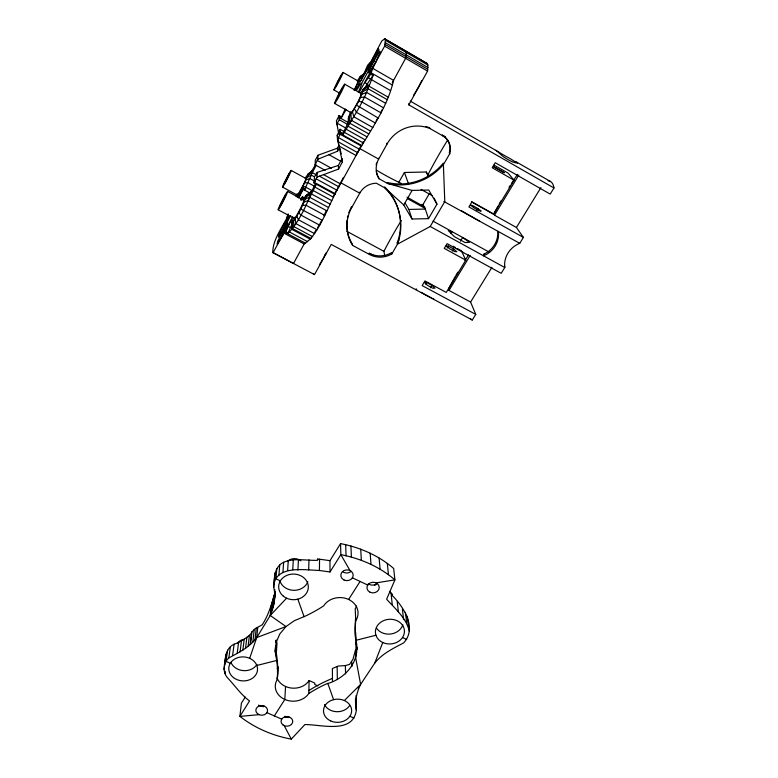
<?xml version="1.0" encoding="UTF-8"?>
<svg xmlns="http://www.w3.org/2000/svg" width="778" height="778" viewBox="0 0 778 778"><rect width="100%" height="100%" fill="white"/><g stroke="black" fill="none" stroke-linecap="round" stroke-linejoin="round"><path stroke-width="1.17" d="M293.744 217.655L292.139 221.613L291.818 229.316L310.228 239.157C323.648 222.975 329.755 201.93 340.472 183.919L356.042 155.493C369.735 131.064 387.211 108.2 393.571 80.377L372.691 68.347L380.384 52.165L379.79 51.124L373.936 60.985L368.636 71.907L369.103 73.171L374.996 63.29M245.196 697.088L241.404 703.195L239.887 716.402C254.853 728.023 272.679 735.774 291.322 739.1L304.908 724.551C320.799 724.396 353.008 734.325 356.334 710.314C354.398 701.542 356.781 692.323 360.622 684.387L374.724 663.148C382.163 653.588 393.279 648.395 403.617 642.92C417.368 628.245 403.772 607.064 392.336 595.598L392.209 594.314L389.477 591.416M409.286 631.182C406.515 618.345 395.234 608.736 386.627 599.255L394.913 579.863L393.668 568.475C378.653 555.502 359.951 547.381 340.57 543.608L340.832 554.646L330.028 571.966L319.418 570.488L319.554 559.207L317.541 559.1L317.521 560.335C306.279 560.695 294.269 557.719 283.639 562.251C274.021 566.861 274.167 578.365 273.739 587.458C276.044 596.814 274.031 606.791 270.238 615.486L256.73 637.571C249.748 647.218 238.875 652.47 228.82 657.935C223.305 662.827 222.508 671.638 227.147 677.385C234.645 685.194 240.665 694.443 249.544 700.929L239.887 716.402L259.006 714.661M281.957 236.327L287.257 225.445L287.666 222.654L277.678 241.248L277.163 244.224L284.028 233.215L285.691 232.155L287.967 233.361L291.818 229.316L292.139 221.613M291.643 228.703L291.769 222.965M350.46 112.071L348.398 117.809L348.602 124.081L348.739 117.877L358.716 101.325L364.182 88.507L369.21 84.928C363.627 103.027 352.016 118.538 342.923 135.012L339.976 133.456L340.054 129.284L344.071 131.531M274.333 715.916L284.816 699.471A17.816 14.801 0.9 0 0 308.798 693.461L309.109 680.555L314.789 683.084L314.769 684.504L317.832 685.875M273.739 587.458C273.817 568.747 295.329 569.01 308.681 569.895L308.973 559.859M348.583 116.758L348.155 123.965M334.987 194.412L314.02 182.947L317.035 177.112L317.239 172.366L338.381 165.432L342.155 158.479M325.175 170.343L315.158 164.829L317.823 159.257L318.007 155.25L337.409 148.17L339.14 144.961M297.925 570.206L298.402 560.17M317.239 172.366L314.487 176.82L314.02 182.947M315.158 164.829L315.314 160.073L318.007 155.25M292.752 569.749L293.316 559.713M285.555 686.478L284.816 699.471A17.816 14.801 0.9 0 1 277.299 679.476A144.786 119.491 9 0 0 276.919 661.874L275.159 651.507L275.577 645.876M287.636 570.469L288.278 560.423M277.299 679.476L278.174 666.736A17.495 14.617 1 0 0 277.25 668.487M282.92 572.316L283.639 562.251M276.093 655.971L276.997 643.532L276.316 640.226L275.159 651.507M344.362 700.54L360.622 684.387L355.77 658.314L356.042 641.743M275.83 642.502L275.995 640.245M278.942 575.166L279.72 565.061M298.81 197.943A18.925 1.391 -62.5 0 1 303.187 189.385L303.323 188.072L305.482 189.249L305.676 187.138L311.356 175.138L312.435 170.829L308.146 173.961L305.171 178.22M274.333 601.131L274.994 593.021M274.624 598.049L275.004 593.429M273.175 607.19L274.264 594.859C271.357 605.226 268.157 615.738 262.215 624.812L255.242 628.566L251.508 632.281L250.127 644.583M273.846 604.175L275.023 591.698M274.634 591.854L274.829 589.559M274.731 594.956L275.013 591.504M276.793 568.66L275.957 578.813L280.352 580.855M251.352 633.632C246.276 638.086 240.597 642.074 234.12 644.184C224.317 648.755 225.62 660.619 224.015 669.469M271.269 613.074L272.203 602.016M274.187 583.004L275.052 572.803M272.31 610.156L273.302 598.321M308.798 693.461A136.335 108.91 -3.7 0 1 326.283 683.969C346.103 678.747 361.712 659.822 355.565 638.923A145.554 122.661 -10.7 0 1 355.74 620.756A18.312 15.686 -1.5 0 0 348.544 599.439A18.312 15.686 -1.5 0 0 323.638 605.897A153.645 136.733 7.6 0 1 305.608 615.981L294.308 620.718L285.993 626.543L270.238 615.486L271.065 605.809M249.689 658.324L256.73 637.571L257.751 627.651M301.31 199.965L302.438 196.766L304.519 197.894M255.028 639.642L256.225 628.254M252.869 641.976L254.192 629.713M250.565 644.194L251.936 631.911M288.366 214.884C282.813 227.059 272.961 238.622 272.728 252.48L314.487 274.595L331.243 244.428L472.275 320.011L475.757 314.39L422.153 285.584L424.924 280.936L446.271 292.431L465.759 260.173L444.257 248.406L447.097 243.64L501.178 273.321L504.766 267.515A22.737 21.191 -34.7 0 1 519.743 243.32L523.4 237.407L468.91 206.948L471.818 202.047L493.534 214.213L514.083 180.195L492.221 167.737L495.216 162.709L550.202 194.101L553.985 187.984L408.81 104.845L408.975 103.377M359.193 92.388L384.643 46.126L385.421 39.172L384.595 38.9L381.794 41.001L355.74 90.345M248.133 646.314L249.388 635.344M408.81 104.845L427.569 71.099L427.881 65.041L427.2 63.533L385.421 39.172M245.566 648.307L246.859 637.308M242.872 650.175L244.214 639.156M240.071 651.915L241.452 640.878M237.164 653.52L238.583 642.463M232.622 655.261L234.12 644.184M355.604 700.628L355.877 698.644L356.334 710.314M228.82 657.935L230.376 646.829M224.968 673.592L225.289 671.336M227.594 650.214L225.999 661.358L230.298 663.264M224.365 665.297L225.99 654.104M283.075 229.384L278.388 237.134L278.884 234.314L288.628 216.128L288.239 218.783L283.075 229.384L282.881 230.56L284.758 231.562M354.321 90.53L360.7 76.361L364.347 73.754M342.32 134.769L349.03 120.794M346.054 109.708L340.89 118.538L345.208 108.939M340.89 118.538L338.761 117.342L339.14 115.562L341.26 116.758M274.157 596.152L274.702 593.711M291.818 229.316C300.318 218.365 306.62 205.343 311.288 192.283L315.489 183.559M291.896 223.403C298.227 215.146 302.943 205.411 306.493 195.628L311.288 192.283M297.04 196.931L304.713 182.84L308.321 174.204L312.688 171.141M355.429 650.175L353.017 659.16L349.575 664.431L345.364 665.589L338.138 666.056L332.381 668.526L332.478 681.275M370.688 74.075L373.041 75.427L367.187 84.043L364.863 82.711L370.843 73.92L372.691 68.347M287.967 233.361L292.372 223.228M285.691 232.155L292.684 216.692M364.036 89.48L369.044 86.212L373.197 75.281L370.843 73.92M286.605 218.005L288.152 213.901M374.724 663.148L382.747 642.521M364.853 88.75L367.187 84.043M276.102 642.502L279.788 633.982L285.993 626.543L256.73 637.571M295.98 196.182L297.031 193.79M333.266 196.455L343.468 177.423M340.054 129.284L337.224 135.226L337.458 139.194L342.427 161.96L338.576 169.03L317.035 177.112M367.547 68.96L378.419 48.703L378.974 49.685L373.722 60.509L367.994 70.156L367.547 68.96L361.507 79.23L367.586 65.342L369.783 62.814M304.11 201.94L308.146 200.695L316.354 184.23M326.079 252.86L324.844 255.349A14.947 1.712 -62.5 0 1 323.454 257.965M339.14 115.562L336.378 120.921L338.829 134.341M523.4 237.407L516.417 227.487L494.516 215.214L494.069 213.542A90.423 21.794 -59.9 0 1 498.017 206.141M384.76 255.699L383.904 251.333L385.217 248.824A87.875 15.122 -61.7 0 1 401.322 220.485M298.178 197.661L303.323 188.072M304.256 189.851L305.676 187.138L312.075 190.62M361.099 145.826L356.042 155.493L338.945 145.982M362.227 143.677L363.345 141.528M317.823 159.257L337.584 151.185L339.334 147.859M273.078 252.704L291.118 219.853L292.616 220.66M300.93 192.633L303.313 188.208M308.03 175.303L312.318 172.609L316.306 165.169M282.978 229.977L290.739 215.516M361.624 83.479L373.829 60.742M301.319 199.888L302.311 198.04M304.558 243.251L293.491 263.509L292.586 263.013M392.336 82.633L405.62 58.331L406.311 52.466L405.834 51.076L404.823 50.696M436.944 204.215L428.766 190.036L412.097 190.416L387.463 183.413L387.201 182.451A56.911 55.238 -67.9 0 0 443.324 163.079L444.792 201.56L430.205 226.476L397.48 244.166L391.869 253.881A22.436 21.959 -22.9 0 1 369.482 254.494L352.56 245.391A37.908 37.15 -27.6 0 1 351.656 207.707L359.728 193.177A19.129 18.857 -37.1 0 1 376.406 183.229L384.916 187.936L403.753 204.974L412.009 219.017L428.522 218.647L436.944 204.215L434.231 198.166M442.925 135.917L429.991 128.545A34.543 33.571 -55.9 0 0 386.997 144.115L378.662 159.111A19.518 19.11 -55.9 0 0 378.944 178.697L387.463 183.413A57.154 55.471 -67.6 0 0 443.83 163.964L449.791 153.645A15.793 15.239 -56.8 0 0 442.925 135.917L442.419 135.148L445.376 136.831M337.458 139.194L340.56 133.69L339.976 133.456M398.676 182.587L404.395 172.492L426.256 171.996L428.046 175.108M315.615 164.411L311.638 171.267M364.435 88.731L365.952 86.125M403.753 204.974L412.097 190.416M336.573 124.266L339.315 119.763L338.761 117.342M393.921 199.08A53.77 53.099 -9 0 0 384.663 186.953L384.916 187.936A54.003 53.303 -8.8 0 1 397.48 244.166L397.188 242.96L398.968 239.867M407.02 197.194L424.564 206.909L424.195 207.541L423.008 204.526L429.242 193.751M428.522 218.647L424.564 206.909M451.026 233.488L452.106 231.669L448.284 230.58L454.381 236.658L465.098 242.561L469.513 242.289L462.628 237.484L460.459 241.102M425.663 284.145L426.655 282.502L431.878 285.312L434.97 288.181L432.821 288.23L427.54 285.39L424.467 282.521L426.655 282.502M447.107 248.133L448.332 246.081L453.603 248.97L456.822 251.722L454.751 251.595L449.431 248.678L446.232 245.916L448.332 246.081M430.399 287.792L431.878 285.312M452.378 251.022L453.603 248.97M476.778 210.206L477.818 208.475L472.499 205.499L470.486 205.129L473.831 207.755L479.199 210.76L481.174 211.101L477.818 208.475M475.757 314.39L470.593 302.049L449.032 290.427L470.194 255.427M494.516 215.214L518.819 175.031M357.287 80.912L360.34 76.438L364.765 73.229L362.567 76.166M470.593 302.049L491.92 267.35M516.417 227.487L540.905 187.644M360.379 93.37L363.773 88.556L369.21 84.928M413.653 95.12L415.413 92.29M330.028 571.966L329.969 560.666L340.57 543.608M303.06 199.752L305.637 195.9L311.025 191.845L305.637 195.9M360.088 581.448L348.593 599.459M348.602 124.081L351.52 120.386L350.927 115.066M270.238 615.486L286.596 598.185M284.028 233.215L304.179 243.952L310.228 239.157M312.435 170.829L307.534 174.593M325.087 254.873L325.768 254.289M362.859 89.587L367.411 86.407M359.524 77.43L363.657 74.552M360.554 77.207L363.277 75.408M306.172 196.912L310.879 193.994M359.932 78.918L362.538 77.46M363.365 91.405L368.159 88.77L387.23 99.662M374.471 585.445L376.552 584.346M307.3 177.209L311.356 175.138L314.536 176.878M305.355 199.071L309.809 196.853M358.872 81.389L361.858 80.192M362.188 94.148L366.603 92.436L385.732 103.348M306.162 179.776L309.848 178.57L315.168 181.478M256.837 665.491L276.744 660.434M355.692 640.382L375.93 635.237M357.433 84.442L359.767 84.063M376.144 582.878L394.913 579.863C379.606 566.695 360.564 558.478 340.832 554.646L349.993 570.527M360.603 97.532L364.493 96.968L383.661 107.879M304.713 182.84L307.913 182.674L314.302 186.156M302.506 205.334L306.017 205.236L324.737 215.37M419.41 204.604L423.008 204.526M405.212 203.175L408.888 209.447L424.788 209.078M308.681 569.895L319.418 570.488M443.849 201.453L519.743 243.32M319.554 559.207L329.969 560.666M391.431 594.188L392.209 594.314M391.567 595.471L392.336 595.598M355.711 87.865L357.666 88.264M358.716 101.325L361.964 102.035L381.142 112.936M495.956 150.242L502.442 155.97A12.633 2.674 32.6 0 0 513.334 162.213L517.487 163.195L509.911 158.479A12.633 1.002 28.8 0 1 499.213 152.332L410.269 101.091M303.05 186.185L305.676 187.138M432.889 298.509L433.696 298.82M300.668 209.01L322.296 220.271M480.114 221.506L461.218 210.566M427.2 63.533L384.595 38.9M266.922 712.677L281.714 719.135M260.299 705.452L263.382 706.794M285.001 716.256L288.045 717.588M349.886 716.275L353.98 718.084M402.498 637.522L406.68 639.458M352.415 577.83L367.741 585.046M272.728 252.48L293.043 263.246M289.465 231.99L307.709 241.725M285.837 231.747L288.113 232.962M285.351 232.476L305.686 243.32M314.691 233.701L296.048 223.704L295.066 219.143M312.659 236.687L294.084 226.738L293.598 221.438M283.96 223.899L286.09 225.037M311.142 238.545L292.645 228.654L292.528 222.887M288.123 226.349L290.389 227.555M369.482 254.494L369.297 253.249L373.489 255.505M317.084 229.782L298.392 219.736L296.817 216.167M278.184 209.778L294.415 218.492M346.988 231.387L383.904 251.333M308.146 200.695L326.838 210.828M282.56 187.109L297.322 195.113M302.292 198.186L303.799 198.993M287.559 191.427L303.78 200.218M313.388 274.002L314.487 274.595M313.164 190.532L331.807 200.685M303.187 189.385L310.257 193.236M311.453 193.955L330.105 204.099M309.78 197.349L328.452 207.483M314.176 182.276L335.308 193.79M291.098 170.392L305.851 178.454M314.905 187.08L333.538 197.242M323.483 174.593L340.472 183.919M453.117 246.247L455.198 247.394M457.289 248.542L461.461 250.827L465.759 260.173M319.427 176.159L338.916 186.846M312.318 172.609L316.549 174.924M316.131 178.843L337.098 190.318M317.239 160.424L331.438 168.252M430.205 226.476L504.766 267.515L504.582 265.551M340.375 182.558L359.728 193.177L359.582 192.176M328.773 154.608L341.26 161.523M407.516 198.672L425.167 208.436M433.064 221.156L488.817 251.916M338.012 141.703L357.647 152.653M421.054 189.414L432.5 195.793M344.43 132.377L363.287 142.938M340.258 131.988L342.602 133.301M340.385 133.621L361.76 145.535M340.229 134.263L361.42 146.108M359.164 148.228L378.662 159.111L378.439 158.235M338.381 137.541L359.543 149.347M349.789 123.245L368.762 133.904M339.13 117.42L349.166 123.05M339.315 119.763L348.418 124.879M348.038 126.201L366.963 136.821M337.175 123.235L345.354 127.816M346.249 129.245L365.135 139.836M471.643 201.697L493.787 214.096M334.559 103.367L351.141 112.722M372.876 127.553L353.786 116.788L352.619 112.353M351.52 120.386L370.532 131.083M339.033 116.078L341.153 117.264M378.38 118.139L356.655 105.234M375.55 123.128L356.412 112.314L354.574 108.998M333.84 89.888L339.86 93.302M494.011 165.082L508.131 173.134L514.083 180.195M344.751 84.199A10.902 0.661 -62.3 0 1 337.253 99.565A10.902 0.661 -62.3 0 1 336.971 97.62A10.902 0.661 -62.3 0 1 344.751 84.199L361.498 93.71M369.044 86.212L388.037 97.075M343.079 72.442A9.91 0.545 -62.4 0 1 336.261 86.339A9.91 0.545 -62.4 0 1 336.038 84.744A9.91 0.545 -62.4 0 1 343.079 72.442L358.172 81.068M371.223 72.879L392.287 84.977M515.59 161.503L550.542 181.546M368.159 77.557L370.493 78.899M371.583 79.745L390.439 90.559M472.275 320.011L471.264 319.427A84.598 21.395 -60.2 0 1 470.35 318.581M375.881 62.104L373.722 60.509M372.72 58.321L374.617 59.42M385.052 44.434L427.793 69.32M384.643 46.126L427.569 71.099M385.703 40.456L427.881 65.041M385.45 42.761L427.997 67.54M416.104 288.852L416.765 289.397M317.541 559.1L318.105 559.596M298.733 212.705L300.95 215.107L319.68 225.192L319.709 224.015A15.764 1.546 -62.4 0 1 317.774 227.439M449.791 153.645L449.266 152.799A15.725 15.181 -57.1 0 0 442.419 135.148M429.991 128.545L429.544 127.796A34.397 33.435 -56.2 0 0 425.673 126.474M284.184 725.621L291.322 739.1M426.256 171.996L427.735 175.157L429.475 171.802A91.775 15.735 -60.9 0 1 447.661 139.991M299.53 192.74L300.493 194.85M449.032 290.427L448.789 288.482A86.611 20.957 -61.1 0 1 455.441 276.239M404.395 172.492L408.547 183.939M297.848 599.167L304.081 616.691M327.771 683.288L333.597 699.655M408.888 209.447L412.009 219.017M386.734 143.298L386.997 144.115M378.944 178.697L378.721 177.754A19.431 19.032 -56.3 0 1 376.299 171.481M391.869 253.881L391.597 252.636A22.338 21.872 -23.2 0 1 369.297 253.249M297.935 195.502L298.382 197.544M336.884 123.284L337.312 125.277M339.976 148.316L341.182 153.956M553.985 187.984L553.625 186.253A84.218 21.307 -60.3 0 0 548.13 180.729M337.224 135.226L338.829 142.86M274.605 577.198L274.906 578.657M407.322 616.215L408.635 626.932M405.416 612.325L406.7 622.984M402.382 608.999L403.607 619.628M397.218 601.394L398.365 611.936M391.052 592.943L392.238 604.681M387.308 563.379L388.436 574.709M351.656 207.707L351.549 206.647A37.752 37.004 -27.9 0 0 350.528 208.611M352.56 245.391L352.453 244.185A37.752 37.004 -27.9 0 1 347.114 220.213M379.11 557.952L380.092 569.195M342.252 159.636L342.427 161.96M370.172 553.177L370.989 564.351M360.71 549.161L361.352 560.286M337.409 148.17L337.584 151.185M338.381 165.432L338.576 169.03M355.74 620.756L355.215 608.804A17.982 15.472 -1.5 0 0 356.616 606.013M356.888 647.14L356.985 649.377M358.327 687.071L358.425 689.405M355.672 632.611L355.925 638.553M356.081 642.122L356.198 644.884M350.936 546.02L351.393 557.097M356.1 695.503L356.198 697.808M355.449 698.848L355.624 706.327M351.705 661.99L351.87 666.658M345.695 544.785L346.054 555.842M349.604 116.943L349.75 122.866M345.364 665.589L345.578 673.865M337.156 666.727L337.341 679.447M289.085 717.063A5.786 4.756 1.1 0 1 284.68 716.703M264.228 706.181A5.816 4.804 2.4 0 1 258.549 705.092M308.866 690.553A135.829 108.648 -3.7 0 1 332.459 678.397M276.297 653.17A144.212 119.16 9.1 0 1 277.493 676.607M256.954 664.461A14.179 11.894 3.7 0 1 243.261 670.626A14.179 11.894 3.7 0 1 230.891 662.273M237.679 643.231A9.064 7.634 3.8 0 1 242.94 639.516M309.109 680.555A17.495 14.617 1 0 1 292.051 688.122A17.495 14.617 1 0 1 276.997 677.881M349.565 705.695A13.887 11.485 -1.4 0 1 336.514 711.705A13.887 11.485 -1.4 0 1 324.494 704.547M376.883 583.49A6.088 5.281 -3.8 0 1 368.295 583.704M351.15 571.334A6.117 5.339 -2 0 1 342.514 571.548M355.828 640.148A144.99 122.321 -10.8 0 1 355.624 618.063M287.714 561.181A9.326 8.13 1.6 0 1 300.93 560.85M307.864 581.681A14.607 12.681 1.6 0 1 293.889 590.327A14.607 12.681 1.6 0 1 280.041 581.341M402.839 624.773A14.325 12.215 -4.5 0 1 390.945 633.982A14.325 12.215 -4.5 0 1 376.678 628.391M421.647 80.718A16.309 1.848 -61.3 0 1 419.838 84.374M419.352 85.317A16.309 1.848 -61.3 0 1 415.695 91.833M322.987 258.821A14.947 1.712 -62.5 0 1 321.139 262.021M320.555 262.983A14.947 1.712 -62.5 0 1 319.427 264.734M499.184 204.031A90.423 21.794 -59.9 0 1 500.964 200.87M509.036 187.342A90.423 21.794 -59.9 0 1 510.319 185.31M511.613 183.287A90.423 21.794 -59.9 0 1 517.535 174.428M456.015 275.227A86.611 20.957 -61.1 0 1 457.765 272.212M464.952 260.484A86.611 20.957 -61.1 0 1 468.638 254.873M431.8 298.013A12.069 0.768 29 0 1 421.219 292.343M394.397 199.975A53.77 53.099 -9 0 1 397.188 242.96M347.445 218.044A37.752 37.004 -27.9 0 1 347.912 215.885M348.845 212.715A37.752 37.004 -27.9 0 1 350.061 209.622M401.283 183.384A37.266 4.833 30.1 0 1 376.717 170.304M376.192 164.703A19.431 19.032 -56.3 0 1 376.542 163.02M325.904 211.285A15.764 1.546 -62.4 0 1 323.911 215.798M321.188 221.263A15.764 1.546 -62.4 0 1 320.205 223.111M315.975 230.376A15.764 1.546 -62.4 0 1 314.458 232.622M305.453 178.852A9.394 0.661 -62.6 0 1 301.971 187.479A9.394 0.661 -62.6 0 1 297.439 194.16M303.352 200.607A10.289 0.797 -62.6 0 1 299.501 210.313A10.289 0.797 -62.6 0 1 294.561 217.344M302.438 196.766A18.925 1.391 -62.5 0 1 300.707 199.936M382.086 109.747A16.639 1.624 -61.8 0 1 380.695 112.557M378.137 117.41A16.639 1.624 -61.8 0 1 376.027 121.135M357.423 81.739A9.881 0.69 -62.2 0 1 354.146 90.073M356.499 90.394A19.849 1.449 -62.2 0 1 358.347 92.076M360.554 94.352A10.863 0.836 -62.1 0 1 357.199 103.241A10.863 0.836 -62.1 0 1 351.257 112.051M483.984 254.046L483.508 255.816A22.863 21.745 -36.5 0 0 498.377 231.416L497.735 231.474L497.832 232.758A22.766 21.667 -36.7 0 1 485.19 253.502L483.984 254.046M285.623 194.986L280.109 206.238L285.623 194.986M289.328 173.659L284.32 183.861L289.328 173.659M338.381 80.552L335.911 86.358L340.978 76.03L338.381 80.552M339.568 93.039L336.845 99.526L342.427 88.108L339.568 93.039M504.193 172.697L493.427 166.55L504.193 172.697M257.732 713.912A5.884 4.843 2.3 0 0 267.447 711.5A5.884 4.843 2.3 0 0 259.91 705.753A5.884 4.843 2.3 0 0 257.732 713.912M233.507 677.628A14.393 12.01 3.7 0 0 257.207 671.715A14.393 12.01 3.7 0 0 238.749 657.381A14.393 12.01 3.7 0 0 233.507 677.628M282.92 724.882A5.854 4.794 1 0 0 292.616 722.49A5.854 4.794 1 0 0 285.176 716.801A5.854 4.794 1 0 0 282.92 724.882M330.738 720.953A14.092 11.602 -1.4 0 0 351.646 710.44A14.092 11.602 -1.4 0 0 330.3 700.871A14.092 11.602 -1.4 0 0 330.738 720.953M382.659 642.472A14.539 12.341 -4.5 0 0 404.443 631.308A14.539 12.341 -4.5 0 0 382.659 621.077A14.539 12.341 -4.5 0 0 382.659 642.472M343.993 579.999A6.195 5.388 -2 0 0 353.193 575.117A6.195 5.388 -2 0 0 343.808 570.673A6.195 5.388 -2 0 0 343.993 579.999M283.357 596.172A14.831 12.818 1.5 0 0 307.932 589.899A14.831 12.818 1.5 0 0 289.192 574.582A14.831 12.818 1.5 0 0 283.357 596.172M370.075 592.262A6.166 5.329 -3.8 0 0 379.265 587.429A6.166 5.329 -3.8 0 0 369.988 583.023A6.166 5.329 -3.8 0 0 370.075 592.262M284.427 184.289A9.414 0.525 -62.7 0 0 291.176 170.538A9.414 0.525 -62.7 0 0 284.913 181.41A9.414 0.525 -62.7 0 0 284.427 184.289M280.216 206.812A10.318 0.632 -62.7 0 0 287.636 191.641A10.318 0.632 -62.7 0 0 280.8 203.34A10.318 0.632 -62.7 0 0 280.216 206.812"/></g></svg>
